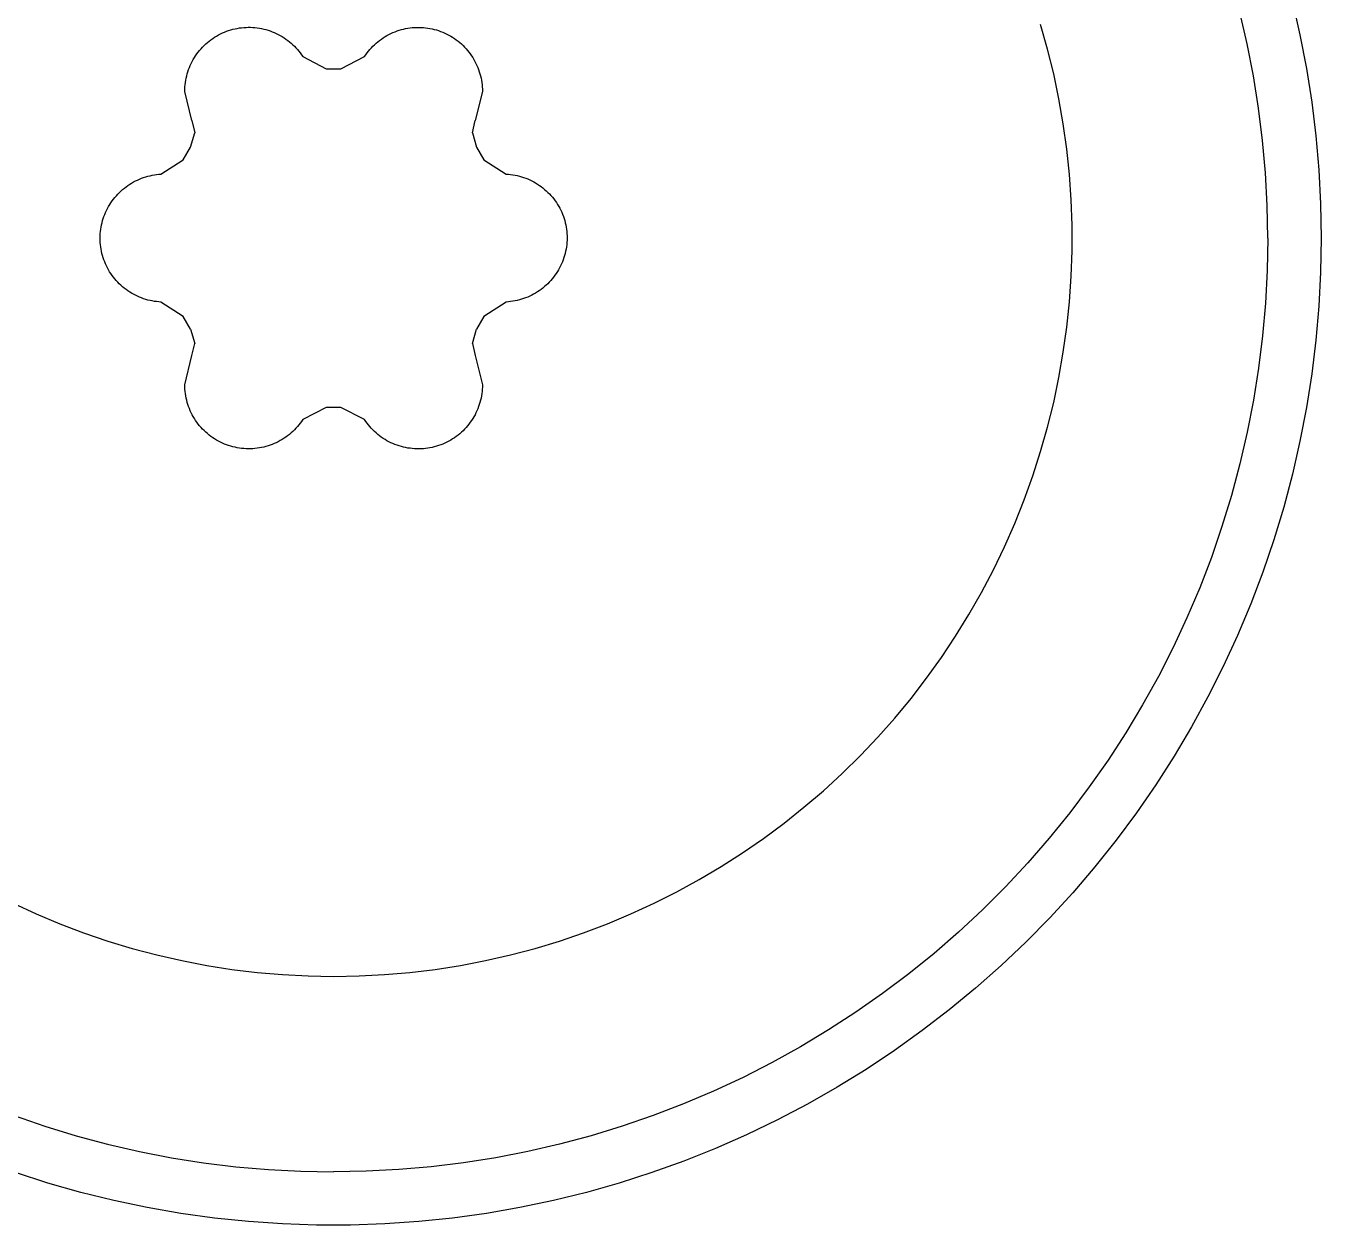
# Model space of a CAD drawing. Header units: millimetres. Extents: x -573 to 3430, y 0 to 3769.
# Drawn here: x 316.936 to 321.789, y 443.773 to 448.267 of the extents above; entities that cross this region are included whole.
import ezdxf

# ---------------------------------------------------------------- set-up
doc = ezdxf.new("R2010")
doc.units = ezdxf.units.MM
doc.layers.add('01 Basic thick', color=7, linetype='Continuous', lineweight=35)

msp = doc.modelspace()

# ---------------------------------------------------------------- linework, layer by layer
at = {"layer": '01 Basic thick', "lineweight": -3}
for p, q in [((321.5125, 448.1999, -368.0535), (321.485, 448.3189, -368.0535)), ((321.6815, 448.3579, -368.0535), (321.7099, 448.2334, -368.0535)), ((320.7641, 448.1808, -368.0535), (320.7381, 448.2727, -368.0535)), ((317.6227, 448.2106, -368.0535), (317.6293, 448.2157, -368.0535)), ((317.6293, 448.2157, -368.0535), (317.6361, 448.2205, -368.0535)), ((317.6361, 448.2205, -368.0535), (317.6431, 448.2251, -368.0535)), ((317.6431, 448.2251, -368.0535), (317.6502, 448.2294, -368.0535)), ((317.6502, 448.2294, -368.0535), (317.6574, 448.2335, -368.0535)), ((317.6574, 448.2335, -368.0535), (317.6648, 448.2373, -368.0535)), ((317.6648, 448.2373, -368.0535), (317.6724, 448.2409, -368.0535)), ((317.6724, 448.2409, -368.0535), (317.68, 448.2442, -368.0535)), ((317.68, 448.2442, -368.0535), (317.6878, 448.2473, -368.0535)), ((317.6878, 448.2473, -368.0535), (317.6956, 448.25, -368.0535)), ((317.6956, 448.25, -368.0535), (317.7036, 448.2525, -368.0535)), ((317.7036, 448.2525, -368.0535), (317.7116, 448.2547, -368.0535)), ((317.7116, 448.2547, -368.0535), (317.7197, 448.2567, -368.0535)), ((317.7197, 448.2567, -368.0535), (317.7279, 448.2583, -368.0535)), ((317.7279, 448.2583, -368.0535), (317.7361, 448.2597, -368.0535)), ((317.7361, 448.2597, -368.0535), (317.7444, 448.2608, -368.0535)), ((317.7444, 448.2608, -368.0535), (317.7527, 448.2616, -368.0535)), ((317.7527, 448.2616, -368.0535), (317.761, 448.2621, -368.0535)), ((317.761, 448.2621, -368.0535), (317.7693, 448.2623, -368.0535)), ((317.7693, 448.2623, -368.0535), (317.7777, 448.2622, -368.0535)), ((317.7777, 448.2622, -368.0535), (317.786, 448.2619, -368.0535)), ((317.786, 448.2619, -368.0535), (317.7943, 448.2612, -368.0535)), ((317.7943, 448.2612, -368.0535), (317.8026, 448.2603, -368.0535)), ((317.8026, 448.2603, -368.0535), (317.8108, 448.2591, -368.0535)), ((317.8108, 448.2591, -368.0535), (317.819, 448.2575, -368.0535)), ((317.819, 448.2575, -368.0535), (317.8272, 448.2557, -368.0535)), ((317.8272, 448.2557, -368.0535), (317.8352, 448.2537, -368.0535)), ((317.8352, 448.2537, -368.0535), (317.8432, 448.2513, -368.0535)), ((317.8432, 448.2513, -368.0535), (317.8511, 448.2487, -368.0535)), ((317.8511, 448.2487, -368.0535), (317.8589, 448.2458, -368.0535)), ((317.8589, 448.2458, -368.0535), (317.8666, 448.2426, -368.0535)), ((317.8666, 448.2426, -368.0535), (317.8742, 448.2392, -368.0535)), ((317.8742, 448.2392, -368.0535), (317.8817, 448.2355, -368.0535)), ((317.8817, 448.2355, -368.0535), (317.889, 448.2315, -368.0535)), ((317.889, 448.2315, -368.0535), (317.8962, 448.2273, -368.0535)), ((317.8962, 448.2273, -368.0535), (317.9033, 448.2228, -368.0535)), ((317.9033, 448.2228, -368.0535), (317.9101, 448.2181, -368.0535)), ((317.9101, 448.2181, -368.0535), (317.9169, 448.2132, -368.0535)), ((318.2611, 448.2131, -368.0535), (318.2679, 448.218, -368.0535)), ((318.2679, 448.218, -368.0535), (318.2747, 448.2227, -368.0535)), ((318.2747, 448.2227, -368.0535), (318.2818, 448.2272, -368.0535)), ((318.2818, 448.2272, -368.0535), (318.289, 448.2314, -368.0535)), ((318.289, 448.2314, -368.0535), (318.2963, 448.2353, -368.0535)), ((318.2963, 448.2353, -368.0535), (318.3038, 448.239, -368.0535)), ((318.3038, 448.239, -368.0535), (318.3114, 448.2425, -368.0535)), ((318.3114, 448.2425, -368.0535), (318.3191, 448.2456, -368.0535)), ((318.3191, 448.2456, -368.0535), (318.3269, 448.2485, -368.0535)), ((318.3269, 448.2485, -368.0535), (318.3348, 448.2511, -368.0535)), ((318.3348, 448.2511, -368.0535), (318.3428, 448.2535, -368.0535)), ((318.3428, 448.2535, -368.0535), (318.3508, 448.2556, -368.0535)), ((318.3508, 448.2556, -368.0535), (318.359, 448.2574, -368.0535)), ((318.359, 448.2574, -368.0535), (318.3672, 448.2589, -368.0535)), ((318.3672, 448.2589, -368.0535), (318.3754, 448.2601, -368.0535)), ((318.3754, 448.2601, -368.0535), (318.3837, 448.261, -368.0535)), ((318.3837, 448.261, -368.0535), (318.392, 448.2617, -368.0535)), ((318.392, 448.2617, -368.0535), (318.4003, 448.262, -368.0535)), ((318.4003, 448.262, -368.0535), (318.4086, 448.2621, -368.0535)), ((318.4086, 448.2621, -368.0535), (318.417, 448.2619, -368.0535)), ((318.417, 448.2619, -368.0535), (318.4253, 448.2614, -368.0535)), ((318.4253, 448.2614, -368.0535), (318.4336, 448.2606, -368.0535)), ((318.4336, 448.2606, -368.0535), (318.4418, 448.2595, -368.0535)), ((318.4418, 448.2595, -368.0535), (318.45, 448.2581, -368.0535)), ((318.45, 448.2581, -368.0535), (318.4582, 448.2565, -368.0535)), ((318.4582, 448.2565, -368.0535), (318.4663, 448.2545, -368.0535)), ((318.4663, 448.2545, -368.0535), (318.4743, 448.2523, -368.0535)), ((318.4743, 448.2523, -368.0535), (318.4823, 448.2498, -368.0535)), ((318.4823, 448.2498, -368.0535), (318.4901, 448.2471, -368.0535)), ((318.4901, 448.2471, -368.0535), (318.4979, 448.244, -368.0535)), ((318.4979, 448.244, -368.0535), (318.5055, 448.2407, -368.0535)), ((318.5055, 448.2407, -368.0535), (318.513, 448.2371, -368.0535)), ((318.513, 448.2371, -368.0535), (318.5204, 448.2333, -368.0535)), ((318.5204, 448.2333, -368.0535), (318.5277, 448.2292, -368.0535)), ((318.5277, 448.2292, -368.0535), (318.5348, 448.2249, -368.0535)), ((318.5348, 448.2249, -368.0535), (318.5418, 448.2203, -368.0535)), ((318.5418, 448.2203, -368.0535), (318.5486, 448.2155, -368.0535)), ((318.5486, 448.2155, -368.0535), (318.5552, 448.2105, -368.0535)), ((321.7099, 448.2334, -368.0535), (321.734, 448.1079, -368.0535)), ((317.5767, 448.1626, -368.0535), (317.5817, 448.1693, -368.0535)), ((317.5817, 448.1693, -368.0535), (317.5869, 448.1758, -368.0535)), ((317.5869, 448.1758, -368.0535), (317.5924, 448.1821, -368.0535)), ((317.5924, 448.1821, -368.0535), (317.598, 448.1882, -368.0535)), ((317.598, 448.1882, -368.0535), (317.6039, 448.1941, -368.0535)), ((317.6039, 448.1941, -368.0535), (317.61, 448.1999, -368.0535)), ((317.61, 448.1999, -368.0535), (317.6162, 448.2054, -368.0535)), ((317.6162, 448.2054, -368.0535), (317.6227, 448.2106, -368.0535)), ((317.9169, 448.2132, -368.0535), (317.9234, 448.208, -368.0535)), ((317.9234, 448.208, -368.0535), (317.9298, 448.2026, -368.0535)), ((317.9298, 448.2026, -368.0535), (317.9359, 448.197, -368.0535)), ((317.9359, 448.197, -368.0535), (317.9419, 448.1912, -368.0535)), ((317.9419, 448.1912, -368.0535), (317.9476, 448.1852, -368.0535)), ((317.9476, 448.1852, -368.0535), (317.9532, 448.179, -368.0535)), ((317.9532, 448.179, -368.0535), (317.9585, 448.1726, -368.0535)), ((317.9585, 448.1726, -368.0535), (317.9636, 448.166, -368.0535)), ((317.9636, 448.166, -368.0535), (317.9685, 448.1592, -368.0535)), ((318.2095, 448.1592, -368.0535), (318.2144, 448.166, -368.0535)), ((318.2144, 448.166, -368.0535), (318.2195, 448.1725, -368.0535)), ((318.2195, 448.1725, -368.0535), (318.2248, 448.1789, -368.0535)), ((318.2248, 448.1789, -368.0535), (318.2304, 448.1851, -368.0535)), ((318.2304, 448.1851, -368.0535), (318.2361, 448.1912, -368.0535)), ((318.2361, 448.1912, -368.0535), (318.2421, 448.197, -368.0535)), ((318.2421, 448.197, -368.0535), (318.2483, 448.2026, -368.0535)), ((318.2483, 448.2026, -368.0535), (318.2546, 448.2079, -368.0535)), ((318.2546, 448.2079, -368.0535), (318.2611, 448.2131, -368.0535)), ((318.5552, 448.2105, -368.0535), (318.5616, 448.2052, -368.0535)), ((318.5616, 448.2052, -368.0535), (318.5679, 448.1997, -368.0535)), ((318.5679, 448.1997, -368.0535), (318.574, 448.194, -368.0535)), ((318.574, 448.194, -368.0535), (318.5798, 448.1881, -368.0535)), ((318.5798, 448.1881, -368.0535), (318.5855, 448.182, -368.0535)), ((318.5855, 448.182, -368.0535), (318.5909, 448.1757, -368.0535)), ((318.5909, 448.1757, -368.0535), (318.5961, 448.1692, -368.0535)), ((318.5961, 448.1692, -368.0535), (318.6011, 448.1625, -368.0535)), ((320.787, 448.088, -368.0535), (320.7641, 448.1808, -368.0535)), ((321.5358, 448.08, -368.0535), (321.5125, 448.1999, -368.0535)), ((317.5487, 448.1116, -368.0535), (317.5519, 448.1193, -368.0535)), ((317.5519, 448.1193, -368.0535), (317.5554, 448.1269, -368.0535)), ((317.5554, 448.1269, -368.0535), (317.5592, 448.1343, -368.0535)), ((317.5592, 448.1343, -368.0535), (317.5632, 448.1416, -368.0535)), ((317.5632, 448.1416, -368.0535), (317.5675, 448.1488, -368.0535)), ((317.5675, 448.1488, -368.0535), (317.572, 448.1558, -368.0535)), ((317.572, 448.1558, -368.0535), (317.5767, 448.1626, -368.0535)), ((317.9685, 448.1592, -368.0535), (317.9731, 448.1523, -368.0535)), ((317.9731, 448.1523, -368.0535), (318.0615, 448.1066, -368.0535)), ((318.1165, 448.1066, -368.0535), (318.2048, 448.1523, -368.0535)), ((318.2048, 448.1523, -368.0535), (318.2095, 448.1592, -368.0535)), ((318.6011, 448.1625, -368.0535), (318.6059, 448.1557, -368.0535)), ((318.6059, 448.1557, -368.0535), (318.6104, 448.1487, -368.0535)), ((318.6104, 448.1487, -368.0535), (318.6147, 448.1415, -368.0535)), ((318.6147, 448.1415, -368.0535), (318.6187, 448.1342, -368.0535)), ((318.6187, 448.1342, -368.0535), (318.6225, 448.1268, -368.0535)), ((318.6225, 448.1268, -368.0535), (318.626, 448.1192, -368.0535)), ((318.626, 448.1192, -368.0535), (318.6292, 448.1115, -368.0535)), ((317.5351, 448.0636, -368.0535), (317.5366, 448.0718, -368.0535)), ((317.5366, 448.0718, -368.0535), (317.5385, 448.0799, -368.0535)), ((317.5385, 448.0799, -368.0535), (317.5406, 448.088, -368.0535)), ((317.5406, 448.088, -368.0535), (317.543, 448.0959, -368.0535)), ((317.543, 448.0959, -368.0535), (317.5457, 448.1038, -368.0535)), ((317.5457, 448.1038, -368.0535), (317.5487, 448.1116, -368.0535)), ((318.0615, 448.1066, -368.0535), (318.1165, 448.1066, -368.0535)), ((318.6292, 448.1115, -368.0535), (318.6322, 448.1038, -368.0535)), ((318.6322, 448.1038, -368.0535), (318.6349, 448.0959, -368.0535)), ((318.6349, 448.0959, -368.0535), (318.6373, 448.0879, -368.0535)), ((318.6373, 448.0879, -368.0535), (318.6394, 448.0799, -368.0535)), ((318.6394, 448.0799, -368.0535), (318.6413, 448.0718, -368.0535)), ((318.6413, 448.0718, -368.0535), (318.6429, 448.0636, -368.0535)), ((320.8066, 447.9945, -368.0535), (320.787, 448.088, -368.0535)), ((321.5549, 447.9593, -368.0535), (321.5358, 448.08, -368.0535)), ((321.734, 448.1079, -368.0535), (321.7538, 447.9817, -368.0535)), ((317.5315, 448.0221, -368.0535), (317.5316, 448.0305, -368.0535)), ((317.558, 447.9126, -368.0535), (317.5315, 448.0221, -368.0535)), ((317.5316, 448.0305, -368.0535), (317.5321, 448.0388, -368.0535)), ((317.5321, 448.0388, -368.0535), (317.5328, 448.0471, -368.0535)), ((317.5328, 448.0471, -368.0535), (317.5338, 448.0554, -368.0535)), ((317.5338, 448.0554, -368.0535), (317.5351, 448.0636, -368.0535)), ((318.6465, 448.0221, -368.0535), (318.62, 447.9126, -368.0535)), ((318.6429, 448.0636, -368.0535), (318.6442, 448.0554, -368.0535)), ((318.6442, 448.0554, -368.0535), (318.6452, 448.0471, -368.0535)), ((318.6452, 448.0471, -368.0535), (318.6459, 448.0388, -368.0535)), ((318.6459, 448.0388, -368.0535), (318.6463, 448.0305, -368.0535)), ((318.6463, 448.0305, -368.0535), (318.6465, 448.0221, -368.0535)), ((320.823, 447.9004, -368.0535), (320.8066, 447.9945, -368.0535)), ((321.7538, 447.9817, -368.0535), (321.7692, 447.8549, -368.0535)), ((321.5698, 447.8381, -368.0535), (321.5549, 447.9593, -368.0535)), ((317.558, 447.9126, -368.0535), (317.569, 447.8669, -368.0535)), ((318.609, 447.8669, -368.0535), (318.62, 447.9126, -368.0535)), ((320.8362, 447.8058, -368.0535), (320.823, 447.9004, -368.0535)), ((317.5533, 447.8132, -368.0535), (317.569, 447.8669, -368.0535)), ((318.609, 447.8669, -368.0535), (318.6246, 447.8132, -368.0535)), ((321.5805, 447.7164, -368.0535), (321.5698, 447.8381, -368.0535)), ((321.7692, 447.8549, -368.0535), (321.7802, 447.7277, -368.0535)), ((317.5258, 447.7656, -368.0535), (317.5533, 447.8132, -368.0535)), ((318.6246, 447.8132, -368.0535), (318.6522, 447.7656, -368.0535)), ((320.8461, 447.7108, -368.0535), (320.8362, 447.8058, -368.0535)), ((317.4421, 447.7119, -368.0535), (317.5258, 447.7656, -368.0535)), ((318.6522, 447.7656, -368.0535), (318.7359, 447.7119, -368.0535)), ((317.3323, 447.6784, -368.0535), (317.3395, 447.6825, -368.0535)), ((317.3395, 447.6825, -368.0535), (317.3468, 447.6863, -368.0535)), ((317.3468, 447.6863, -368.0535), (317.3542, 447.6899, -368.0535)), ((317.3542, 447.6899, -368.0535), (317.3618, 447.6933, -368.0535)), ((317.3618, 447.6933, -368.0535), (317.3695, 447.6964, -368.0535)), ((317.3695, 447.6964, -368.0535), (317.3773, 447.6992, -368.0535)), ((317.3773, 447.6992, -368.0535), (317.3852, 447.7018, -368.0535)), ((317.3852, 447.7018, -368.0535), (317.3931, 447.704, -368.0535)), ((317.3931, 447.704, -368.0535), (317.4012, 447.7061, -368.0535)), ((317.4012, 447.7061, -368.0535), (317.4093, 447.7078, -368.0535)), ((317.4093, 447.7078, -368.0535), (317.4174, 447.7092, -368.0535)), ((317.4174, 447.7092, -368.0535), (317.4256, 447.7104, -368.0535)), ((317.4256, 447.7104, -368.0535), (317.4338, 447.7113, -368.0535)), ((317.4338, 447.7113, -368.0535), (317.4421, 447.7119, -368.0535)), ((318.7359, 447.7119, -368.0535), (318.7442, 447.7114, -368.0535)), ((318.7442, 447.7114, -368.0535), (318.7524, 447.7105, -368.0535)), ((318.7524, 447.7105, -368.0535), (318.7606, 447.7094, -368.0535)), ((318.7606, 447.7094, -368.0535), (318.7688, 447.708, -368.0535)), ((318.7688, 447.708, -368.0535), (318.7769, 447.7063, -368.0535)), ((318.7769, 447.7063, -368.0535), (318.785, 447.7043, -368.0535)), ((318.785, 447.7043, -368.0535), (318.793, 447.7021, -368.0535)), ((318.793, 447.7021, -368.0535), (318.8009, 447.6995, -368.0535)), ((318.8009, 447.6995, -368.0535), (318.8087, 447.6967, -368.0535)), ((318.8087, 447.6967, -368.0535), (318.8164, 447.6937, -368.0535)), ((318.8164, 447.6937, -368.0535), (318.824, 447.6903, -368.0535)), ((318.824, 447.6903, -368.0535), (318.8315, 447.6868, -368.0535)), ((318.8315, 447.6868, -368.0535), (318.8388, 447.6829, -368.0535)), ((318.8388, 447.6829, -368.0535), (318.846, 447.6788, -368.0535)), ((320.8526, 447.6155, -368.0535), (320.8461, 447.7108, -368.0535)), ((321.5869, 447.5944, -368.0535), (321.5805, 447.7164, -368.0535)), ((321.7802, 447.7277, -368.0535), (321.7868, 447.6001, -368.0535)), ((317.275, 447.6311, -368.0535), (317.2806, 447.6372, -368.0535)), ((317.2806, 447.6372, -368.0535), (317.2864, 447.6431, -368.0535)), ((317.2864, 447.6431, -368.0535), (317.2924, 447.6488, -368.0535)), ((317.2924, 447.6488, -368.0535), (317.2986, 447.6543, -368.0535)), ((317.2986, 447.6543, -368.0535), (317.305, 447.6596, -368.0535)), ((317.305, 447.6596, -368.0535), (317.3116, 447.6646, -368.0535)), ((317.3116, 447.6646, -368.0535), (317.3183, 447.6694, -368.0535)), ((317.3183, 447.6694, -368.0535), (317.3252, 447.674, -368.0535)), ((317.3252, 447.674, -368.0535), (317.3323, 447.6784, -368.0535)), ((318.846, 447.6788, -368.0535), (318.8531, 447.6745, -368.0535)), ((318.8531, 447.6745, -368.0535), (318.86, 447.6699, -368.0535)), ((318.86, 447.6699, -368.0535), (318.8668, 447.6651, -368.0535)), ((318.8668, 447.6651, -368.0535), (318.8733, 447.66, -368.0535)), ((318.8733, 447.66, -368.0535), (318.8797, 447.6547, -368.0535)), ((318.8797, 447.6547, -368.0535), (318.886, 447.6492, -368.0535)), ((318.886, 447.6492, -368.0535), (318.892, 447.6435, -368.0535)), ((318.892, 447.6435, -368.0535), (318.8978, 447.6376, -368.0535)), ((318.8978, 447.6376, -368.0535), (318.9034, 447.6315, -368.0535)), ((317.2383, 447.5762, -368.0535), (317.2421, 447.5836, -368.0535)), ((317.2421, 447.5836, -368.0535), (317.2461, 447.5908, -368.0535)), ((317.2461, 447.5908, -368.0535), (317.2503, 447.5979, -368.0535)), ((317.2503, 447.5979, -368.0535), (317.2548, 447.6049, -368.0535)), ((317.2548, 447.6049, -368.0535), (317.2595, 447.6117, -368.0535)), ((317.2595, 447.6117, -368.0535), (317.2645, 447.6183, -368.0535)), ((317.2645, 447.6183, -368.0535), (317.2696, 447.6248, -368.0535)), ((317.2696, 447.6248, -368.0535), (317.275, 447.6311, -368.0535)), ((318.9034, 447.6315, -368.0535), (318.9088, 447.6252, -368.0535)), ((318.9088, 447.6252, -368.0535), (318.914, 447.6187, -368.0535)), ((318.914, 447.6187, -368.0535), (318.919, 447.6121, -368.0535)), ((318.919, 447.6121, -368.0535), (318.9237, 447.6053, -368.0535)), ((318.9237, 447.6053, -368.0535), (318.9282, 447.5983, -368.0535)), ((318.9282, 447.5983, -368.0535), (318.9324, 447.5911, -368.0535)), ((318.9324, 447.5911, -368.0535), (318.9364, 447.5839, -368.0535)), ((318.9364, 447.5839, -368.0535), (318.9401, 447.5765, -368.0535)), ((320.8559, 447.52, -368.0535), (320.8526, 447.6155, -368.0535)), ((321.589, 447.4722, -368.0535), (321.5869, 447.5944, -368.0535)), ((321.7868, 447.6001, -368.0535), (321.789, 447.4724, -368.0535)), ((317.2213, 447.5296, -368.0535), (317.2235, 447.5376, -368.0535)), ((317.2235, 447.5376, -368.0535), (317.2259, 447.5455, -368.0535)), ((317.2259, 447.5455, -368.0535), (317.2286, 447.5533, -368.0535)), ((317.2286, 447.5533, -368.0535), (317.2316, 447.5611, -368.0535)), ((317.2316, 447.5611, -368.0535), (317.2348, 447.5687, -368.0535)), ((317.2348, 447.5687, -368.0535), (317.2383, 447.5762, -368.0535)), ((318.9401, 447.5765, -368.0535), (318.9436, 447.5689, -368.0535)), ((318.9436, 447.5689, -368.0535), (318.9468, 447.5613, -368.0535)), ((318.9468, 447.5613, -368.0535), (318.9498, 447.5535, -368.0535)), ((318.9498, 447.5535, -368.0535), (318.9524, 447.5457, -368.0535)), ((318.9524, 447.5457, -368.0535), (318.9548, 447.5377, -368.0535)), ((318.9548, 447.5377, -368.0535), (318.957, 447.5297, -368.0535)), ((317.2142, 447.4805, -368.0535), (317.2147, 447.4888, -368.0535)), ((317.2147, 447.4888, -368.0535), (317.2154, 447.497, -368.0535)), ((317.2154, 447.497, -368.0535), (317.2165, 447.5052, -368.0535)), ((317.2165, 447.5052, -368.0535), (317.2178, 447.5134, -368.0535)), ((317.2178, 447.5134, -368.0535), (317.2194, 447.5215, -368.0535)), ((317.2194, 447.5215, -368.0535), (317.2213, 447.5296, -368.0535)), ((318.957, 447.5297, -368.0535), (318.9588, 447.5216, -368.0535)), ((318.9588, 447.5216, -368.0535), (318.9604, 447.5135, -368.0535)), ((318.9604, 447.5135, -368.0535), (318.9617, 447.5053, -368.0535)), ((318.9617, 447.5053, -368.0535), (318.9627, 447.4971, -368.0535)), ((318.9627, 447.4971, -368.0535), (318.9634, 447.4888, -368.0535)), ((318.9634, 447.4888, -368.0535), (318.9638, 447.4805, -368.0535)), ((320.8559, 447.4245, -368.0535), (320.8559, 447.52, -368.0535)), ((317.214, 447.4722, -368.0535), (317.2142, 447.4805, -368.0535)), ((317.2141, 447.4639, -368.0535), (317.214, 447.4722, -368.0535)), ((317.2146, 447.4556, -368.0535), (317.2141, 447.4639, -368.0535)), ((317.2153, 447.4474, -368.0535), (317.2146, 447.4556, -368.0535)), ((317.2163, 447.4391, -368.0535), (317.2153, 447.4474, -368.0535)), ((317.2176, 447.4309, -368.0535), (317.2163, 447.4391, -368.0535)), ((318.9615, 447.4392, -368.0535), (318.9602, 447.431, -368.0535)), ((318.9625, 447.4474, -368.0535), (318.9615, 447.4392, -368.0535)), ((318.9633, 447.4557, -368.0535), (318.9625, 447.4474, -368.0535)), ((318.9638, 447.4639, -368.0535), (318.9633, 447.4557, -368.0535)), ((318.9638, 447.4805, -368.0535), (318.964, 447.4722, -368.0535)), ((318.964, 447.4722, -368.0535), (318.9638, 447.4639, -368.0535)), ((321.589, 447.4722, -368.0535), (321.5869, 447.3501, -368.0535)), ((321.789, 447.4724, -368.0535), (321.7868, 447.3447, -368.0535)), ((317.2192, 447.4228, -368.0535), (317.2176, 447.4309, -368.0535)), ((317.221, 447.4147, -368.0535), (317.2192, 447.4228, -368.0535)), ((317.2231, 447.4067, -368.0535), (317.221, 447.4147, -368.0535)), ((317.2255, 447.3988, -368.0535), (317.2231, 447.4067, -368.0535)), ((317.2282, 447.3909, -368.0535), (317.2255, 447.3988, -368.0535)), ((317.2312, 447.3831, -368.0535), (317.2282, 447.3909, -368.0535)), ((318.9494, 447.3911, -368.0535), (318.9464, 447.3834, -368.0535)), ((318.9521, 447.3989, -368.0535), (318.9494, 447.3911, -368.0535)), ((318.9545, 447.4069, -368.0535), (318.9521, 447.3989, -368.0535)), ((318.9567, 447.4148, -368.0535), (318.9545, 447.4069, -368.0535)), ((318.9585, 447.4229, -368.0535), (318.9567, 447.4148, -368.0535)), ((318.9602, 447.431, -368.0535), (318.9585, 447.4229, -368.0535)), ((320.8526, 447.329, -368.0535), (320.8559, 447.4245, -368.0535)), ((317.2344, 447.3755, -368.0535), (317.2312, 447.3831, -368.0535)), ((317.2379, 447.368, -368.0535), (317.2344, 447.3755, -368.0535)), ((317.2416, 447.3606, -368.0535), (317.2379, 447.368, -368.0535)), ((317.2456, 447.3533, -368.0535), (317.2416, 447.3606, -368.0535)), ((317.2498, 447.3462, -368.0535), (317.2456, 447.3533, -368.0535)), ((317.2543, 447.3392, -368.0535), (317.2498, 447.3462, -368.0535)), ((318.9277, 447.3465, -368.0535), (318.9232, 447.3395, -368.0535)), ((318.9319, 447.3536, -368.0535), (318.9277, 447.3465, -368.0535)), ((318.9359, 447.3609, -368.0535), (318.9319, 447.3536, -368.0535)), ((318.9397, 447.3682, -368.0535), (318.9359, 447.3609, -368.0535)), ((318.9432, 447.3758, -368.0535), (318.9397, 447.3682, -368.0535)), ((318.9464, 447.3834, -368.0535), (318.9432, 447.3758, -368.0535)), ((321.5869, 447.3501, -368.0535), (321.5805, 447.2281, -368.0535)), ((321.7868, 447.3447, -368.0535), (321.7802, 447.2171, -368.0535)), ((317.259, 447.3324, -368.0535), (317.2543, 447.3392, -368.0535)), ((317.264, 447.3257, -368.0535), (317.259, 447.3324, -368.0535)), ((317.2692, 447.3192, -368.0535), (317.264, 447.3257, -368.0535)), ((317.2746, 447.3129, -368.0535), (317.2692, 447.3192, -368.0535)), ((317.2802, 447.3068, -368.0535), (317.2746, 447.3129, -368.0535)), ((317.286, 447.3009, -368.0535), (317.2802, 447.3068, -368.0535)), ((317.292, 447.2952, -368.0535), (317.286, 447.3009, -368.0535)), ((317.2982, 447.2897, -368.0535), (317.292, 447.2952, -368.0535)), ((318.8855, 447.2956, -368.0535), (318.8793, 447.2902, -368.0535)), ((318.8915, 447.3013, -368.0535), (318.8855, 447.2956, -368.0535)), ((318.8973, 447.3072, -368.0535), (318.8915, 447.3013, -368.0535)), ((318.903, 447.3133, -368.0535), (318.8973, 447.3072, -368.0535)), ((318.9083, 447.3196, -368.0535), (318.903, 447.3133, -368.0535)), ((318.9135, 447.3261, -368.0535), (318.9083, 447.3196, -368.0535)), ((318.9185, 447.3327, -368.0535), (318.9135, 447.3261, -368.0535)), ((318.9232, 447.3395, -368.0535), (318.9185, 447.3327, -368.0535)), ((320.8461, 447.2337, -368.0535), (320.8526, 447.329, -368.0535)), ((317.3046, 447.2844, -368.0535), (317.2982, 447.2897, -368.0535)), ((317.3112, 447.2794, -368.0535), (317.3046, 447.2844, -368.0535)), ((317.318, 447.2746, -368.0535), (317.3112, 447.2794, -368.0535)), ((317.3249, 447.27, -368.0535), (317.318, 447.2746, -368.0535)), ((317.3319, 447.2656, -368.0535), (317.3249, 447.27, -368.0535)), ((317.3392, 447.2615, -368.0535), (317.3319, 447.2656, -368.0535)), ((317.3465, 447.2577, -368.0535), (317.3392, 447.2615, -368.0535)), ((317.354, 447.2541, -368.0535), (317.3465, 447.2577, -368.0535)), ((317.3616, 447.2508, -368.0535), (317.354, 447.2541, -368.0535)), ((317.3693, 447.2477, -368.0535), (317.3616, 447.2508, -368.0535)), ((317.3771, 447.2449, -368.0535), (317.3693, 447.2477, -368.0535)), ((317.385, 447.2424, -368.0535), (317.3771, 447.2449, -368.0535)), ((318.8007, 447.2452, -368.0535), (318.7928, 447.2427, -368.0535)), ((318.8085, 447.2481, -368.0535), (318.8007, 447.2452, -368.0535)), ((318.8162, 447.2511, -368.0535), (318.8085, 447.2481, -368.0535)), ((318.8237, 447.2545, -368.0535), (318.8162, 447.2511, -368.0535)), ((318.8312, 447.2581, -368.0535), (318.8237, 447.2545, -368.0535)), ((318.8385, 447.262, -368.0535), (318.8312, 447.2581, -368.0535)), ((318.8457, 447.2661, -368.0535), (318.8385, 447.262, -368.0535)), ((318.8528, 447.2704, -368.0535), (318.8457, 447.2661, -368.0535)), ((318.8596, 447.275, -368.0535), (318.8528, 447.2704, -368.0535)), ((318.8664, 447.2798, -368.0535), (318.8596, 447.275, -368.0535)), ((318.8729, 447.2849, -368.0535), (318.8664, 447.2798, -368.0535)), ((318.8793, 447.2902, -368.0535), (318.8729, 447.2849, -368.0535)), ((317.393, 447.2401, -368.0535), (317.385, 447.2424, -368.0535)), ((317.4011, 447.2382, -368.0535), (317.393, 447.2401, -368.0535)), ((317.4092, 447.2365, -368.0535), (317.4011, 447.2382, -368.0535)), ((317.4173, 447.235, -368.0535), (317.4092, 447.2365, -368.0535)), ((317.4256, 447.2339, -368.0535), (317.4173, 447.235, -368.0535)), ((317.4338, 447.2331, -368.0535), (317.4256, 447.2339, -368.0535)), ((317.4421, 447.2325, -368.0535), (317.4338, 447.2331, -368.0535)), ((317.5258, 447.1788, -368.0535), (317.4421, 447.2325, -368.0535)), ((318.7359, 447.2325, -368.0535), (318.6522, 447.1788, -368.0535)), ((318.7441, 447.2331, -368.0535), (318.7359, 447.2325, -368.0535)), ((318.7524, 447.234, -368.0535), (318.7441, 447.2331, -368.0535)), ((318.7606, 447.2352, -368.0535), (318.7524, 447.234, -368.0535)), ((318.7687, 447.2366, -368.0535), (318.7606, 447.2352, -368.0535)), ((318.7768, 447.2384, -368.0535), (318.7687, 447.2366, -368.0535)), ((318.7849, 447.2404, -368.0535), (318.7768, 447.2384, -368.0535)), ((318.7928, 447.2427, -368.0535), (318.7849, 447.2404, -368.0535)), ((320.8362, 447.1386, -368.0535), (320.8461, 447.2337, -368.0535)), ((321.5805, 447.2281, -368.0535), (321.5698, 447.1064, -368.0535)), ((321.7802, 447.2171, -368.0535), (321.7692, 447.0899, -368.0535)), ((317.5533, 447.1312, -368.0535), (317.5258, 447.1788, -368.0535)), ((318.6522, 447.1788, -368.0535), (318.6246, 447.1312, -368.0535)), ((317.5533, 447.1312, -368.0535), (317.569, 447.0775, -368.0535)), ((318.609, 447.0775, -368.0535), (318.6246, 447.1312, -368.0535)), ((320.823, 447.044, -368.0535), (320.8362, 447.1386, -368.0535)), ((321.5698, 447.1064, -368.0535), (321.5549, 446.9851, -368.0535)), ((317.558, 447.0318, -368.0535), (317.569, 447.0775, -368.0535)), ((318.609, 447.0775, -368.0535), (318.62, 447.0318, -368.0535)), ((321.7692, 447.0899, -368.0535), (321.7538, 446.9631, -368.0535)), ((317.5315, 446.9223, -368.0535), (317.558, 447.0318, -368.0535)), ((318.62, 447.0318, -368.0535), (318.6465, 446.9223, -368.0535)), ((320.8066, 446.9499, -368.0535), (320.823, 447.044, -368.0535)), ((321.5549, 446.9851, -368.0535), (321.5358, 446.8645, -368.0535)), ((321.7538, 446.9631, -368.0535), (321.734, 446.8369, -368.0535)), ((317.5316, 446.914, -368.0535), (317.5315, 446.9223, -368.0535)), ((317.5321, 446.9056, -368.0535), (317.5316, 446.914, -368.0535)), ((317.5328, 446.8973, -368.0535), (317.5321, 446.9056, -368.0535)), ((318.6459, 446.9056, -368.0535), (318.6452, 446.8973, -368.0535)), ((318.6464, 446.914, -368.0535), (318.6459, 446.9056, -368.0535)), ((318.6465, 446.9223, -368.0535), (318.6464, 446.914, -368.0535)), ((320.787, 446.8564, -368.0535), (320.8066, 446.9499, -368.0535)), ((317.5338, 446.8891, -368.0535), (317.5328, 446.8973, -368.0535)), ((317.5351, 446.8809, -368.0535), (317.5338, 446.8891, -368.0535)), ((317.5367, 446.8727, -368.0535), (317.5351, 446.8809, -368.0535)), ((317.5385, 446.8646, -368.0535), (317.5367, 446.8727, -368.0535)), ((317.5407, 446.8565, -368.0535), (317.5385, 446.8646, -368.0535)), ((317.5431, 446.8485, -368.0535), (317.5407, 446.8565, -368.0535)), ((318.6373, 446.8565, -368.0535), (318.6349, 446.8485, -368.0535)), ((318.6395, 446.8645, -368.0535), (318.6373, 446.8565, -368.0535)), ((318.6413, 446.8726, -368.0535), (318.6395, 446.8645, -368.0535)), ((318.6429, 446.8808, -368.0535), (318.6413, 446.8726, -368.0535)), ((318.6442, 446.8891, -368.0535), (318.6429, 446.8808, -368.0535)), ((318.6452, 446.8973, -368.0535), (318.6442, 446.8891, -368.0535)), ((320.7641, 446.7637, -368.0535), (320.787, 446.8564, -368.0535)), ((321.5358, 446.8645, -368.0535), (321.5125, 446.7445, -368.0535)), ((317.5458, 446.8407, -368.0535), (317.5431, 446.8485, -368.0535)), ((317.5488, 446.8329, -368.0535), (317.5458, 446.8407, -368.0535)), ((317.552, 446.8252, -368.0535), (317.5488, 446.8329, -368.0535)), ((317.5555, 446.8177, -368.0535), (317.552, 446.8252, -368.0535)), ((317.5593, 446.8102, -368.0535), (317.5555, 446.8177, -368.0535)), ((317.5633, 446.8029, -368.0535), (317.5593, 446.8102, -368.0535)), ((318.0615, 446.8378, -368.0535), (317.9731, 446.7921, -368.0535)), ((318.1165, 446.8378, -368.0535), (318.0615, 446.8378, -368.0535)), ((318.2048, 446.7921, -368.0535), (318.1165, 446.8378, -368.0535)), ((318.6188, 446.8101, -368.0535), (318.6148, 446.8028, -368.0535)), ((318.6225, 446.8176, -368.0535), (318.6188, 446.8101, -368.0535)), ((318.626, 446.8251, -368.0535), (318.6225, 446.8176, -368.0535)), ((318.6293, 446.8328, -368.0535), (318.626, 446.8251, -368.0535)), ((318.6322, 446.8406, -368.0535), (318.6293, 446.8328, -368.0535)), ((318.6349, 446.8485, -368.0535), (318.6322, 446.8406, -368.0535)), ((321.734, 446.8369, -368.0535), (321.7099, 446.7114, -368.0535)), ((317.5676, 446.7958, -368.0535), (317.5633, 446.8029, -368.0535)), ((317.5721, 446.7888, -368.0535), (317.5676, 446.7958, -368.0535)), ((317.5768, 446.7819, -368.0535), (317.5721, 446.7888, -368.0535)), ((317.5818, 446.7753, -368.0535), (317.5768, 446.7819, -368.0535)), ((317.587, 446.7688, -368.0535), (317.5818, 446.7753, -368.0535)), ((317.5925, 446.7625, -368.0535), (317.587, 446.7688, -368.0535)), ((317.5981, 446.7564, -368.0535), (317.5925, 446.7625, -368.0535)), ((317.9476, 446.7593, -368.0535), (317.9419, 446.7533, -368.0535)), ((317.9532, 446.7655, -368.0535), (317.9476, 446.7593, -368.0535)), ((317.9585, 446.7719, -368.0535), (317.9532, 446.7655, -368.0535)), ((317.9636, 446.7785, -368.0535), (317.9585, 446.7719, -368.0535)), ((317.9685, 446.7852, -368.0535), (317.9636, 446.7785, -368.0535)), ((317.9731, 446.7921, -368.0535), (317.9685, 446.7852, -368.0535)), ((318.2095, 446.7852, -368.0535), (318.2048, 446.7921, -368.0535)), ((318.2143, 446.7784, -368.0535), (318.2095, 446.7852, -368.0535)), ((318.2195, 446.7719, -368.0535), (318.2143, 446.7784, -368.0535)), ((318.2248, 446.7655, -368.0535), (318.2195, 446.7719, -368.0535)), ((318.2303, 446.7592, -368.0535), (318.2248, 446.7655, -368.0535)), ((318.2361, 446.7532, -368.0535), (318.2303, 446.7592, -368.0535)), ((318.5856, 446.7623, -368.0535), (318.5799, 446.7562, -368.0535)), ((318.591, 446.7686, -368.0535), (318.5856, 446.7623, -368.0535)), ((318.5963, 446.7751, -368.0535), (318.591, 446.7686, -368.0535)), ((318.6012, 446.7818, -368.0535), (318.5963, 446.7751, -368.0535)), ((318.606, 446.7887, -368.0535), (318.6012, 446.7818, -368.0535)), ((318.6105, 446.7957, -368.0535), (318.606, 446.7887, -368.0535)), ((318.6148, 446.8028, -368.0535), (318.6105, 446.7957, -368.0535)), ((320.7381, 446.6718, -368.0535), (320.7641, 446.7637, -368.0535)), ((317.604, 446.7504, -368.0535), (317.5981, 446.7564, -368.0535)), ((317.6101, 446.7447, -368.0535), (317.604, 446.7504, -368.0535)), ((317.6163, 446.7392, -368.0535), (317.6101, 446.7447, -368.0535)), ((317.6228, 446.734, -368.0535), (317.6163, 446.7392, -368.0535)), ((317.6294, 446.7289, -368.0535), (317.6228, 446.734, -368.0535)), ((317.6362, 446.7241, -368.0535), (317.6294, 446.7289, -368.0535)), ((317.6432, 446.7195, -368.0535), (317.6362, 446.7241, -368.0535)), ((317.6503, 446.7152, -368.0535), (317.6432, 446.7195, -368.0535)), ((317.6575, 446.7111, -368.0535), (317.6503, 446.7152, -368.0535)), ((317.6649, 446.7073, -368.0535), (317.6575, 446.7111, -368.0535)), ((317.889, 446.7131, -368.0535), (317.8817, 446.7091, -368.0535)), ((317.8962, 446.7173, -368.0535), (317.889, 446.7131, -368.0535)), ((317.9032, 446.7217, -368.0535), (317.8962, 446.7173, -368.0535)), ((317.9101, 446.7264, -368.0535), (317.9032, 446.7217, -368.0535)), ((317.9168, 446.7313, -368.0535), (317.9101, 446.7264, -368.0535)), ((317.9234, 446.7365, -368.0535), (317.9168, 446.7313, -368.0535)), ((317.9297, 446.7419, -368.0535), (317.9234, 446.7365, -368.0535)), ((317.9359, 446.7475, -368.0535), (317.9297, 446.7419, -368.0535)), ((317.9419, 446.7533, -368.0535), (317.9359, 446.7475, -368.0535)), ((318.2421, 446.7474, -368.0535), (318.2361, 446.7532, -368.0535)), ((318.2482, 446.7418, -368.0535), (318.2421, 446.7474, -368.0535)), ((318.2546, 446.7364, -368.0535), (318.2482, 446.7418, -368.0535)), ((318.2611, 446.7312, -368.0535), (318.2546, 446.7364, -368.0535)), ((318.2678, 446.7263, -368.0535), (318.2611, 446.7312, -368.0535)), ((318.2747, 446.7216, -368.0535), (318.2678, 446.7263, -368.0535)), ((318.2818, 446.7171, -368.0535), (318.2747, 446.7216, -368.0535)), ((318.2889, 446.7129, -368.0535), (318.2818, 446.7171, -368.0535)), ((318.2963, 446.709, -368.0535), (318.2889, 446.7129, -368.0535)), ((318.5205, 446.7109, -368.0535), (318.5131, 446.7071, -368.0535)), ((318.5278, 446.715, -368.0535), (318.5205, 446.7109, -368.0535)), ((318.5349, 446.7193, -368.0535), (318.5278, 446.715, -368.0535)), ((318.5419, 446.7239, -368.0535), (318.5349, 446.7193, -368.0535)), ((318.5487, 446.7287, -368.0535), (318.5419, 446.7239, -368.0535)), ((318.5553, 446.7338, -368.0535), (318.5487, 446.7287, -368.0535)), ((318.5617, 446.7391, -368.0535), (318.5553, 446.7338, -368.0535)), ((318.568, 446.7446, -368.0535), (318.5617, 446.7391, -368.0535)), ((318.5741, 446.7503, -368.0535), (318.568, 446.7446, -368.0535)), ((318.5799, 446.7562, -368.0535), (318.5741, 446.7503, -368.0535)), ((321.5125, 446.7445, -368.0535), (321.485, 446.6255, -368.0535)), ((321.7099, 446.7114, -368.0535), (321.6815, 446.5869, -368.0535)), ((317.6725, 446.7037, -368.0535), (317.6649, 446.7073, -368.0535)), ((317.6801, 446.7004, -368.0535), (317.6725, 446.7037, -368.0535)), ((317.6879, 446.6974, -368.0535), (317.6801, 446.7004, -368.0535)), ((317.6957, 446.6946, -368.0535), (317.6879, 446.6974, -368.0535)), ((317.7037, 446.6921, -368.0535), (317.6957, 446.6946, -368.0535)), ((317.7117, 446.6899, -368.0535), (317.7037, 446.6921, -368.0535)), ((317.7198, 446.688, -368.0535), (317.7117, 446.6899, -368.0535)), ((317.7279, 446.6863, -368.0535), (317.7198, 446.688, -368.0535)), ((317.7362, 446.6849, -368.0535), (317.7279, 446.6863, -368.0535)), ((317.7444, 446.6839, -368.0535), (317.7362, 446.6849, -368.0535)), ((317.7527, 446.6831, -368.0535), (317.7444, 446.6839, -368.0535)), ((317.761, 446.6826, -368.0535), (317.7527, 446.6831, -368.0535)), ((317.7694, 446.6823, -368.0535), (317.761, 446.6826, -368.0535)), ((317.7777, 446.6824, -368.0535), (317.7694, 446.6823, -368.0535)), ((317.786, 446.6828, -368.0535), (317.7777, 446.6824, -368.0535)), ((317.7943, 446.6834, -368.0535), (317.786, 446.6828, -368.0535)), ((317.8026, 446.6844, -368.0535), (317.7943, 446.6834, -368.0535)), ((317.8108, 446.6856, -368.0535), (317.8026, 446.6844, -368.0535)), ((317.819, 446.6871, -368.0535), (317.8108, 446.6856, -368.0535)), ((317.8271, 446.6889, -368.0535), (317.819, 446.6871, -368.0535)), ((317.8352, 446.6909, -368.0535), (317.8271, 446.6889, -368.0535)), ((317.8432, 446.6933, -368.0535), (317.8352, 446.6909, -368.0535)), ((317.8511, 446.6959, -368.0535), (317.8432, 446.6933, -368.0535)), ((317.8589, 446.6988, -368.0535), (317.8511, 446.6959, -368.0535)), ((317.8666, 446.702, -368.0535), (317.8589, 446.6988, -368.0535)), ((317.8742, 446.7054, -368.0535), (317.8666, 446.702, -368.0535)), ((317.8817, 446.7091, -368.0535), (317.8742, 446.7054, -368.0535)), ((318.3037, 446.7053, -368.0535), (318.2963, 446.709, -368.0535)), ((318.3113, 446.7018, -368.0535), (318.3037, 446.7053, -368.0535)), ((318.319, 446.6987, -368.0535), (318.3113, 446.7018, -368.0535)), ((318.3269, 446.6958, -368.0535), (318.319, 446.6987, -368.0535)), ((318.3348, 446.6931, -368.0535), (318.3269, 446.6958, -368.0535)), ((318.3428, 446.6908, -368.0535), (318.3348, 446.6931, -368.0535)), ((318.3508, 446.6887, -368.0535), (318.3428, 446.6908, -368.0535)), ((318.359, 446.6869, -368.0535), (318.3508, 446.6887, -368.0535)), ((318.3672, 446.6854, -368.0535), (318.359, 446.6869, -368.0535)), ((318.3754, 446.6842, -368.0535), (318.3672, 446.6854, -368.0535)), ((318.3837, 446.6832, -368.0535), (318.3754, 446.6842, -368.0535)), ((318.392, 446.6826, -368.0535), (318.3837, 446.6832, -368.0535)), ((318.4003, 446.6822, -368.0535), (318.392, 446.6826, -368.0535)), ((318.4086, 446.6821, -368.0535), (318.4003, 446.6822, -368.0535)), ((318.417, 446.6824, -368.0535), (318.4086, 446.6821, -368.0535)), ((318.4253, 446.6829, -368.0535), (318.417, 446.6824, -368.0535)), ((318.4336, 446.6837, -368.0535), (318.4253, 446.6829, -368.0535)), ((318.4419, 446.6847, -368.0535), (318.4336, 446.6837, -368.0535)), ((318.4501, 446.6861, -368.0535), (318.4419, 446.6847, -368.0535)), ((318.4582, 446.6878, -368.0535), (318.4501, 446.6861, -368.0535)), ((318.4663, 446.6897, -368.0535), (318.4582, 446.6878, -368.0535)), ((318.4744, 446.6919, -368.0535), (318.4663, 446.6897, -368.0535)), ((318.4823, 446.6944, -368.0535), (318.4744, 446.6919, -368.0535)), ((318.4902, 446.6972, -368.0535), (318.4823, 446.6944, -368.0535)), ((318.498, 446.7002, -368.0535), (318.4902, 446.6972, -368.0535)), ((318.5056, 446.7035, -368.0535), (318.498, 446.7002, -368.0535)), ((318.5131, 446.7071, -368.0535), (318.5056, 446.7035, -368.0535)), ((320.7089, 446.5808, -368.0535), (320.7381, 446.6718, -368.0535)), ((321.485, 446.6255, -368.0535), (321.4534, 446.5075, -368.0535)), ((320.6765, 446.4909, -368.0535), (320.7089, 446.5808, -368.0535)), ((321.6815, 446.5869, -368.0535), (321.6488, 446.4634, -368.0535)), ((320.6411, 446.4022, -368.0535), (320.6765, 446.4909, -368.0535)), ((321.4534, 446.5075, -368.0535), (321.4176, 446.3907, -368.0535)), ((321.6488, 446.4634, -368.0535), (321.6119, 446.3412, -368.0535)), ((320.6027, 446.3147, -368.0535), (320.6411, 446.4022, -368.0535)), ((321.4176, 446.3907, -368.0535), (321.3779, 446.2752, -368.0535)), ((321.6119, 446.3412, -368.0535), (321.5707, 446.2202, -368.0535)), ((320.5612, 446.2286, -368.0535), (320.6027, 446.3147, -368.0535)), ((321.3779, 446.2752, -368.0535), (321.3341, 446.1611, -368.0535)), ((320.5168, 446.1441, -368.0535), (320.5612, 446.2286, -368.0535)), ((321.5707, 446.2202, -368.0535), (321.5254, 446.1008, -368.0535)), ((320.4695, 446.0611, -368.0535), (320.5168, 446.1441, -368.0535)), ((321.3341, 446.1611, -368.0535), (321.2864, 446.0487, -368.0535)), ((321.5254, 446.1008, -368.0535), (321.476, 445.983, -368.0535)), ((320.4194, 445.9797, -368.0535), (320.4695, 446.0611, -368.0535)), ((321.2864, 446.0487, -368.0535), (321.2347, 445.9379, -368.0535)), ((321.476, 445.983, -368.0535), (321.4226, 445.867, -368.0535)), ((320.3665, 445.9002, -368.0535), (320.4194, 445.9797, -368.0535)), ((321.2347, 445.9379, -368.0535), (321.1793, 445.8291, -368.0535)), ((320.3109, 445.8225, -368.0535), (320.3665, 445.9002, -368.0535)), ((321.4226, 445.867, -368.0535), (321.3652, 445.7529, -368.0535)), ((320.2526, 445.7468, -368.0535), (320.3109, 445.8225, -368.0535)), ((321.1793, 445.8291, -368.0535), (321.12, 445.7223, -368.0535)), ((320.1918, 445.6731, -368.0535), (320.2526, 445.7468, -368.0535)), ((321.3652, 445.7529, -368.0535), (321.3039, 445.6408, -368.0535)), ((321.12, 445.7223, -368.0535), (321.0571, 445.6175, -368.0535)), ((320.1284, 445.6016, -368.0535), (320.1918, 445.6731, -368.0535)), ((320.0626, 445.5324, -368.0535), (320.1284, 445.6016, -368.0535)), ((321.0571, 445.6175, -368.0535), (320.9906, 445.5151, -368.0535)), ((321.3039, 445.6408, -368.0535), (321.2388, 445.5309, -368.0535)), ((319.9945, 445.4654, -368.0535), (320.0626, 445.5324, -368.0535)), ((320.9906, 445.5151, -368.0535), (320.9205, 445.415, -368.0535)), ((321.2388, 445.5309, -368.0535), (321.1699, 445.4234, -368.0535)), ((319.9241, 445.4008, -368.0535), (319.9945, 445.4654, -368.0535)), ((319.8515, 445.3387, -368.0535), (319.9241, 445.4008, -368.0535)), ((320.9205, 445.415, -368.0535), (320.847, 445.3174, -368.0535)), ((321.1699, 445.4234, -368.0535), (321.0973, 445.3182, -368.0535)), ((319.7768, 445.2792, -368.0535), (319.8515, 445.3387, -368.0535)), ((320.847, 445.3174, -368.0535), (320.7701, 445.2225, -368.0535)), ((321.0973, 445.3182, -368.0535), (321.0212, 445.2157, -368.0535)), ((319.7001, 445.2222, -368.0535), (319.7768, 445.2792, -368.0535)), ((319.6215, 445.1679, -368.0535), (319.7001, 445.2222, -368.0535)), ((320.7701, 445.2225, -368.0535), (320.6899, 445.1303, -368.0535)), ((321.0212, 445.2157, -368.0535), (320.9416, 445.1158, -368.0535)), ((319.541, 445.1164, -368.0535), (319.6215, 445.1679, -368.0535)), ((319.4589, 445.0677, -368.0535), (319.541, 445.1164, -368.0535)), ((320.6899, 445.1303, -368.0535), (320.6066, 445.041, -368.0535)), ((320.9416, 445.1158, -368.0535), (320.8585, 445.0188, -368.0535)), ((319.375, 445.0219, -368.0535), (319.4589, 445.0677, -368.0535)), ((319.2897, 444.9789, -368.0535), (319.375, 445.0219, -368.0535)), ((320.6066, 445.041, -368.0535), (320.5202, 444.9546, -368.0535)), ((320.8585, 445.0188, -368.0535), (320.7722, 444.9246, -368.0535)), ((316.8883, 444.9789, -368.0535), (316.9751, 444.939, -368.0535)), ((319.2029, 444.939, -368.0535), (319.2897, 444.9789, -368.0535)), ((316.9751, 444.939, -368.0535), (317.0632, 444.902, -368.0535)), ((319.1148, 444.902, -368.0535), (319.2029, 444.939, -368.0535)), ((320.5202, 444.9546, -368.0535), (320.4309, 444.8713, -368.0535)), ((320.7722, 444.9246, -368.0535), (320.6826, 444.8335, -368.0535)), ((317.0632, 444.902, -368.0535), (317.1525, 444.8682, -368.0535)), ((317.1525, 444.8682, -368.0535), (317.2429, 444.8374, -368.0535)), ((318.9351, 444.8374, -368.0535), (319.0255, 444.8682, -368.0535)), ((319.0255, 444.8682, -368.0535), (319.1148, 444.902, -368.0535)), ((320.4309, 444.8713, -368.0535), (320.3387, 444.7911, -368.0535)), ((317.2429, 444.8374, -368.0535), (317.3344, 444.8097, -368.0535)), ((318.8436, 444.8097, -368.0535), (318.9351, 444.8374, -368.0535)), ((320.6826, 444.8335, -368.0535), (320.59, 444.7456, -368.0535)), ((317.3344, 444.8097, -368.0535), (317.4267, 444.7853, -368.0535)), ((317.4267, 444.7853, -368.0535), (317.5199, 444.764, -368.0535)), ((318.6581, 444.764, -368.0535), (318.7513, 444.7853, -368.0535)), ((318.7513, 444.7853, -368.0535), (318.8436, 444.8097, -368.0535)), ((320.3387, 444.7911, -368.0535), (320.2438, 444.7142, -368.0535)), ((317.5199, 444.764, -368.0535), (317.6137, 444.746, -368.0535)), ((317.6137, 444.746, -368.0535), (317.7081, 444.7312, -368.0535)), ((317.7081, 444.7312, -368.0535), (317.8029, 444.7197, -368.0535)), ((318.3751, 444.7197, -368.0535), (318.4699, 444.7312, -368.0535)), ((318.4699, 444.7312, -368.0535), (318.5643, 444.746, -368.0535)), ((318.5643, 444.746, -368.0535), (318.6581, 444.764, -368.0535)), ((320.59, 444.7456, -368.0535), (320.4944, 444.6609, -368.0535)), ((317.8029, 444.7197, -368.0535), (317.8981, 444.7115, -368.0535)), ((317.8981, 444.7115, -368.0535), (317.9935, 444.7065, -368.0535)), ((317.9935, 444.7065, -368.0535), (318.089, 444.7049, -368.0535)), ((318.089, 444.7049, -368.0535), (318.1845, 444.7065, -368.0535)), ((318.1845, 444.7065, -368.0535), (318.2799, 444.7115, -368.0535)), ((318.2799, 444.7115, -368.0535), (318.3751, 444.7197, -368.0535)), ((320.2438, 444.7142, -368.0535), (320.1462, 444.6407, -368.0535)), ((320.1462, 444.6407, -368.0535), (320.0461, 444.5706, -368.0535)), ((320.4944, 444.6609, -368.0535), (320.3959, 444.5795, -368.0535)), ((320.3959, 444.5795, -368.0535), (320.2947, 444.5016, -368.0535)), ((320.0461, 444.5706, -368.0535), (319.9437, 444.5041, -368.0535)), ((319.9437, 444.5041, -368.0535), (319.839, 444.4412, -368.0535)), ((320.2947, 444.5016, -368.0535), (320.1909, 444.4273, -368.0535)), ((319.839, 444.4412, -368.0535), (319.7321, 444.3819, -368.0535)), ((319.7321, 444.3819, -368.0535), (319.6233, 444.3265, -368.0535)), ((320.1909, 444.4273, -368.0535), (320.0845, 444.3565, -368.0535)), ((320.0845, 444.3565, -368.0535), (319.9758, 444.2895, -368.0535)), ((319.6233, 444.3265, -368.0535), (319.5125, 444.2749, -368.0535)), ((319.9758, 444.2895, -368.0535), (319.8648, 444.2263, -368.0535)), ((319.5125, 444.2749, -368.0535), (319.4001, 444.2271, -368.0535)), ((319.4001, 444.2271, -368.0535), (319.286, 444.1833, -368.0535)), ((319.8648, 444.2263, -368.0535), (319.7517, 444.1669, -368.0535)), ((316.8919, 444.1833, -368.0535), (317.0074, 444.1436, -368.0535)), ((317.0074, 444.1436, -368.0535), (317.1243, 444.1078, -368.0535)), ((319.1705, 444.1436, -368.0535), (319.0537, 444.1078, -368.0535)), ((319.286, 444.1833, -368.0535), (319.1705, 444.1436, -368.0535)), ((319.7517, 444.1669, -368.0535), (319.6366, 444.1115, -368.0535)), ((317.1243, 444.1078, -368.0535), (317.2423, 444.0762, -368.0535)), ((319.0537, 444.1078, -368.0535), (318.9357, 444.0762, -368.0535)), ((319.6366, 444.1115, -368.0535), (319.5197, 444.0601, -368.0535)), ((317.2423, 444.0762, -368.0535), (317.3613, 444.0487, -368.0535)), ((317.3613, 444.0487, -368.0535), (317.4812, 444.0254, -368.0535)), ((318.8167, 444.0487, -368.0535), (318.6967, 444.0254, -368.0535)), ((318.9357, 444.0762, -368.0535), (318.8167, 444.0487, -368.0535)), ((319.5197, 444.0601, -368.0535), (319.4011, 444.0127, -368.0535)), ((317.4812, 444.0254, -368.0535), (317.6019, 444.0063, -368.0535)), ((317.6019, 444.0063, -368.0535), (317.7231, 443.9914, -368.0535)), ((318.5761, 444.0063, -368.0535), (318.4548, 443.9914, -368.0535)), ((318.6967, 444.0254, -368.0535), (318.5761, 444.0063, -368.0535)), ((319.4011, 444.0127, -368.0535), (319.2809, 443.9695, -368.0535)), ((317.0187, 443.9304, -368.0535), (316.8971, 443.9695, -368.0535)), ((317.7231, 443.9914, -368.0535), (317.8448, 443.9808, -368.0535)), ((317.8448, 443.9808, -368.0535), (317.9668, 443.9744, -368.0535)), ((317.9668, 443.9744, -368.0535), (318.089, 443.9722, -368.0535)), ((318.2111, 443.9744, -368.0535), (318.089, 443.9722, -368.0535)), ((318.3331, 443.9808, -368.0535), (318.2111, 443.9744, -368.0535)), ((318.4548, 443.9914, -368.0535), (318.3331, 443.9808, -368.0535)), ((319.2809, 443.9695, -368.0535), (319.1592, 443.9304, -368.0535)), ((317.1416, 443.8956, -368.0535), (317.0187, 443.9304, -368.0535)), ((317.2656, 443.865, -368.0535), (317.1416, 443.8956, -368.0535)), ((319.0364, 443.8956, -368.0535), (318.9123, 443.865, -368.0535)), ((319.1592, 443.9304, -368.0535), (319.0364, 443.8956, -368.0535)), ((317.3906, 443.8388, -368.0535), (317.2656, 443.865, -368.0535)), ((318.9123, 443.865, -368.0535), (318.7873, 443.8388, -368.0535)), ((317.5165, 443.8168, -368.0535), (317.3906, 443.8388, -368.0535)), ((317.643, 443.7992, -368.0535), (317.5165, 443.8168, -368.0535)), ((317.77, 443.786, -368.0535), (317.643, 443.7992, -368.0535)), ((318.535, 443.7992, -368.0535), (318.4079, 443.786, -368.0535)), ((318.6615, 443.8168, -368.0535), (318.535, 443.7992, -368.0535)), ((318.7873, 443.8388, -368.0535), (318.6615, 443.8168, -368.0535)), ((317.8975, 443.7772, -368.0535), (317.77, 443.786, -368.0535)), ((318.0251, 443.7728, -368.0535), (317.8975, 443.7772, -368.0535)), ((318.1529, 443.7728, -368.0535), (318.0251, 443.7728, -368.0535)), ((318.2805, 443.7772, -368.0535), (318.1529, 443.7728, -368.0535)), ((318.4079, 443.786, -368.0535), (318.2805, 443.7772, -368.0535))]:
    msp.add_line(p, q, dxfattribs=at)

doc.saveas('drawing.dxf')
